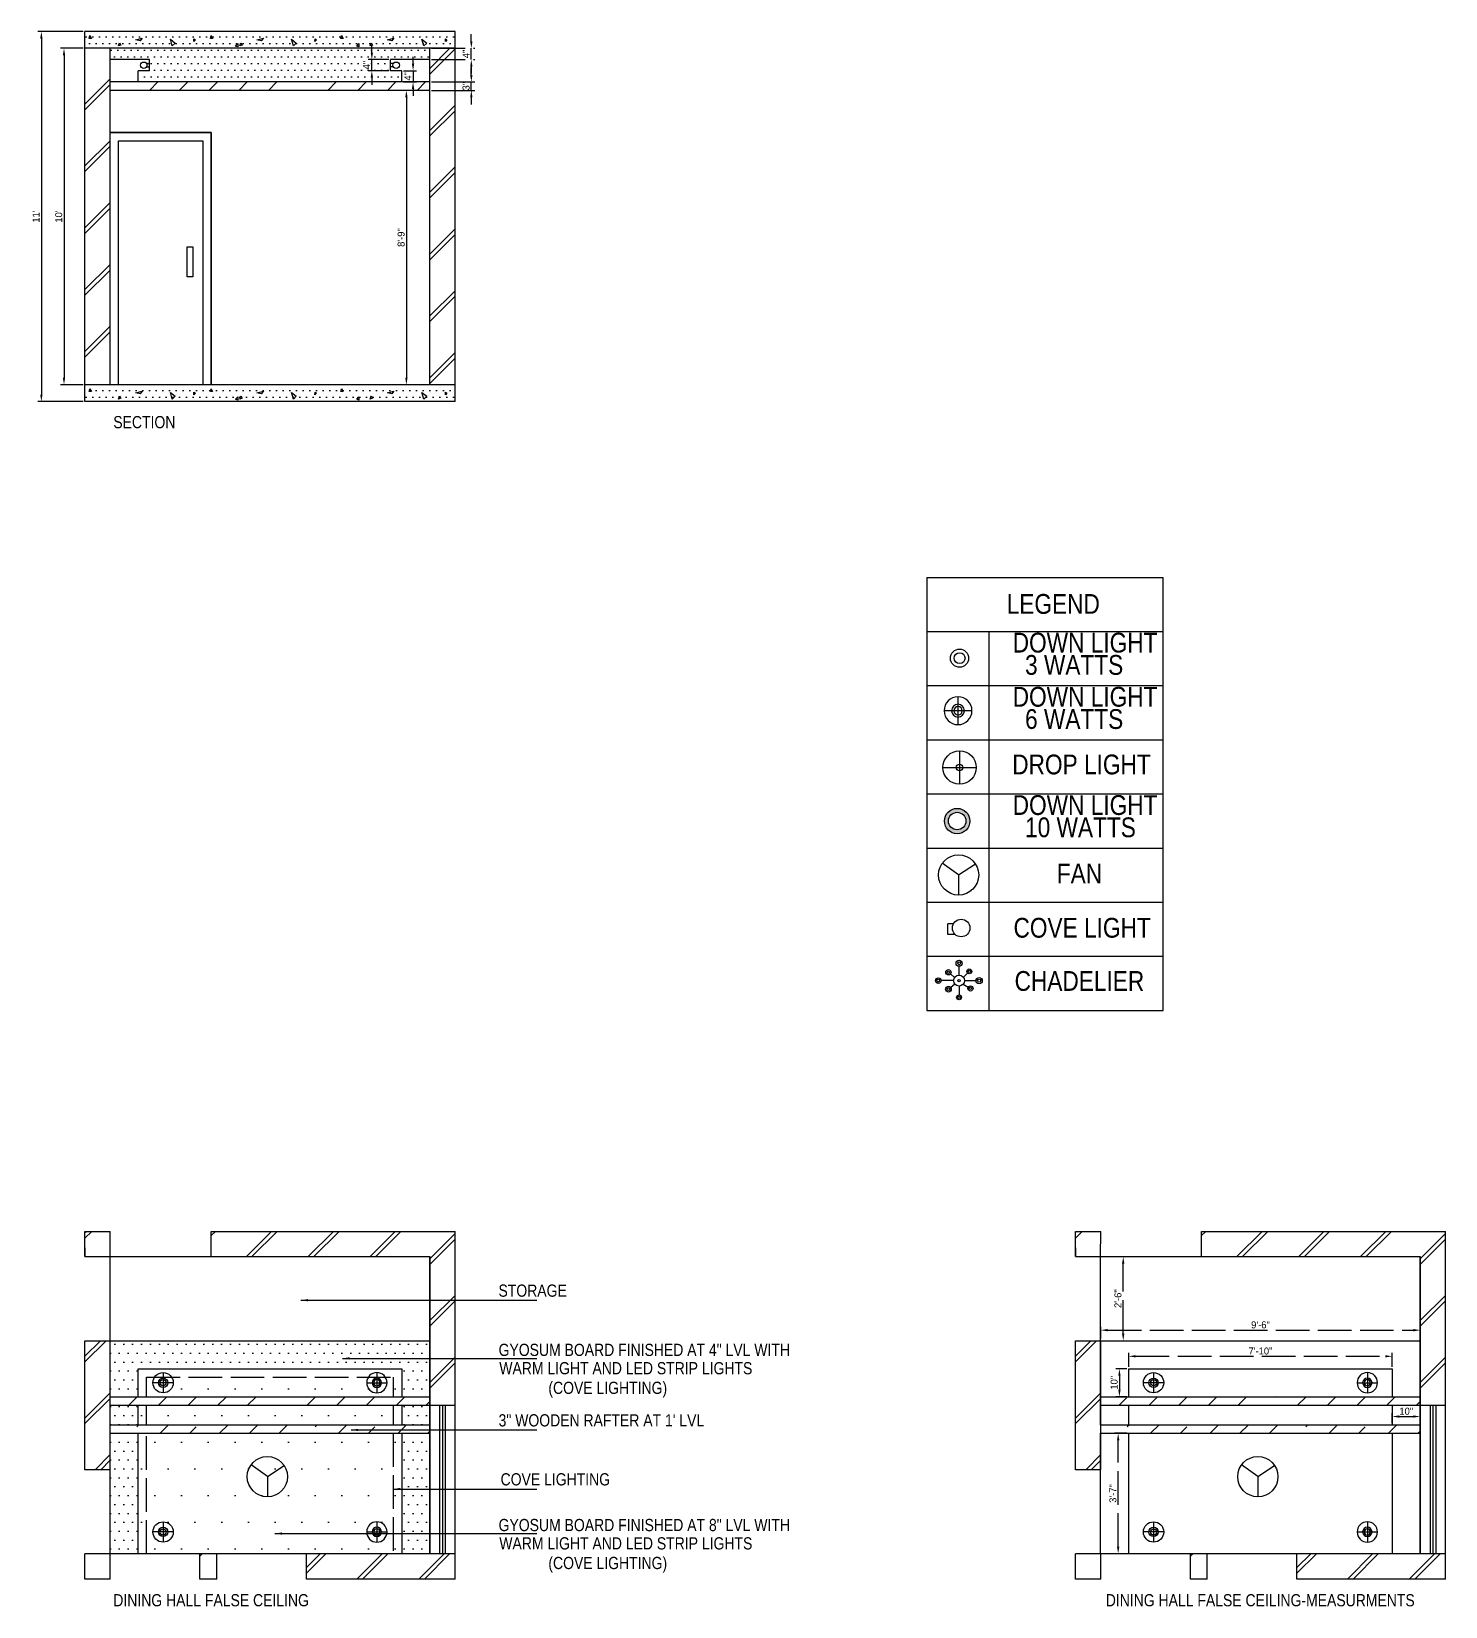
# Model space of a CAD drawing. Header units: millimetres. Extents: x 807 to 2534, y 690 to 1814.
# Drawn here: x 807 to 1312, y 970 to 1532 of the extents above; entities that cross this region are included whole.
import ezdxf

# ---------------------------------------------------------------- set-up
doc = ezdxf.new("R2010")
doc.units = ezdxf.units.MM
doc.linetypes.add('ACAD_ISO02W100', pattern=[15, 12, -3])
doc.layers.add('TXT', color=7, linetype='Continuous', lineweight=25)
doc.styles.add('stylus BT', font='swissc.ttf')
doc.dimstyles.new('ISO-25', dxfattribs={"dimtxt": 2.5, "dimasz": 2.5, "dimexe": 1.25, "dimexo": 0.625, "dimtad": 1, "dimlunit": 4, "dimtxsty": 'Standard', "dimcen": 2.5, "dimadec": 0, "dimazin": 0, "dimtfac": 1, "dimtmove": 0, "dimatfit": 3, "dimfxl": 1, "dimarcsym": 0})

# ---------------------------------------------------------------- blocks, each defined once
blk = doc.blocks.new('light')
at = {"color": 6}
for p, q in [((4552.69, 610.29), (4552.69, 623.07)), ((4546.31, 616.68), (4559.08, 616.68))]:
    blk.add_line(p, q, dxfattribs=at)
for radius in [6.39, 2.94, 2.94, 1.96]:
    blk.add_circle((4552.69, 616.68), radius, dxfattribs=at)
at = {"color": 6, "linetype": 'ByBlock'}
blk.add_circle((4552.69, 616.68), 6.39, dxfattribs=at)
blk = doc.blocks.new('light 1')
at = {"color": 92}
for p, q in [((3176.1, 893.52), (3176.1, 881.61)), ((3170.15, 887.57), (3182.06, 887.57))]:
    blk.add_line(p, q, dxfattribs=at)
at = {"color": 3, "linetype": 'ByBlock'}
blk.add_circle((3176.1, 887.57), 5.96, dxfattribs=at)
at = {"color": 92}
blk.add_circle((3176.1, 887.57), 1.19, dxfattribs=at)
blk = doc.blocks.new('chandelier')
for p, q in [((4689.87, 469.47), (4689.87, 472.64)), ((4687.93, 467.53), (4683.47, 467.53)), ((4688.26, 468.6), (4686.76, 469.9)), ((4691.4, 468.72), (4692.89, 470.2)), ((4691.81, 467.53), (4695.93, 467.53)), ((4688.39, 466.28), (4686.88, 465.1)), ((4689.87, 465.59), (4689.87, 462.46)), ((4691.34, 466.26), (4693.11, 465.22))]:
    blk.add_line(p, q)
for centre, radius in [((4689.87, 473.71), 1.07), ((4689.87, 473.71), 0.494), ((4682.46, 467.53), 1.01), ((4682.46, 467.53), 0.503), ((4686.05, 470.52), 0.94), ((4686.05, 470.52), 0.416), ((4689.87, 467.53), 1.94), ((4689.87, 467.53), 0.388), ((4693.51, 470.82), 0.873), ((4693.51, 470.82), 0.422), ((4697.03, 467.53), 1.11), ((4697.03, 467.53), 0.572), ((4686.08, 464.48), 1.01), ((4686.08, 464.48), 0.491), ((4689.87, 461.59), 0.872), ((4689.87, 461.59), 0.406), ((4693.92, 464.74), 0.94), ((4693.92, 464.74), 0.418)]:
    blk.add_circle(centre, radius)
blk = doc.blocks.new('*D38')
at = {"color": 0, "linetype": 'ACAD_ISO02W100', "lineweight": -2}
for p, q in [((1188.79, 1065.52), (1188.79, 1069.89)), ((1191.29, 1068.64), (1300.29, 1068.64)), ((1302.79, 1065.52), (1302.79, 1069.89))]:
    blk.add_line(p, q, dxfattribs=at)
at = {"color": 0, "linetype": 'ACAD_ISO02W100'}
for points in [[(1191.29, 1069.06), (1191.29, 1068.23), (1188.79, 1068.64)], [(1300.29, 1069.06), (1300.29, 1068.23), (1302.79, 1068.64)]]:
    blk.add_solid(points, dxfattribs=at)
at = {"layer": 'Defpoints', "color": 0, "linetype": 'ACAD_ISO02W100'}
for p in [(1302.79, 1068.64), (1188.79, 1064.89), (1302.79, 1064.89)]:
    blk.add_point(p, dxfattribs=at)
at = {"color": 0, "linetype": 'ACAD_ISO02W100', "insert": (1245.79, 1070.52), "char_height": 2.5, "attachment_point": 5}
blk.add_mtext('9\'-6"', dxfattribs=at)
blk = doc.blocks.new('*D39')
at = {"color": 0, "linetype": 'ACAD_ISO02W100', "lineweight": -2}
for p, q in [((1198.77, 1055.52), (1198.77, 1060.58)), ((1201.27, 1059.33), (1290.29, 1059.33)), ((1292.79, 1055.52), (1292.79, 1060.58))]:
    blk.add_line(p, q, dxfattribs=at)
at = {"color": 0, "linetype": 'ACAD_ISO02W100'}
for points in [[(1201.27, 1059.74), (1201.27, 1058.91), (1198.77, 1059.33)], [(1290.29, 1059.74), (1290.29, 1058.91), (1292.79, 1059.33)]]:
    blk.add_solid(points, dxfattribs=at)
at = {"layer": 'Defpoints', "color": 0, "linetype": 'ACAD_ISO02W100'}
for p in [(1292.79, 1059.33), (1198.77, 1054.89), (1292.79, 1054.89)]:
    blk.add_point(p, dxfattribs=at)
at = {"color": 0, "linetype": 'ACAD_ISO02W100', "insert": (1245.78, 1061.2), "char_height": 2.5, "attachment_point": 5}
blk.add_mtext('7\'-10"', dxfattribs=at)
blk = doc.blocks.new('*D40')
at = {"color": 0, "linetype": 'ACAD_ISO02W100', "lineweight": -2}
for p, q in [((1198.15, 1054.89), (1194.21, 1054.89)), ((1195.46, 1052.39), (1195.46, 1047.39)), ((1198.15, 1044.89), (1194.21, 1044.89))]:
    blk.add_line(p, q, dxfattribs=at)
at = {"color": 0, "linetype": 'ACAD_ISO02W100'}
for points in [[(1195.05, 1052.39), (1195.88, 1052.39), (1195.46, 1054.89)], [(1195.05, 1047.39), (1195.88, 1047.39), (1195.46, 1044.89)]]:
    blk.add_solid(points, dxfattribs=at)
at = {"layer": 'Defpoints', "color": 0, "linetype": 'ACAD_ISO02W100'}
for p in [(1198.77, 1054.89), (1195.46, 1044.89), (1198.77, 1044.89)]:
    blk.add_point(p, dxfattribs=at)
at = {"color": 0, "linetype": 'ACAD_ISO02W100', "insert": (1193.59, 1049.89), "char_height": 2.5, "attachment_point": 5, "rotation": 90}
blk.add_mtext('10"', dxfattribs=at)
blk = doc.blocks.new('*D41')
at = {"color": 0, "linetype": 'ACAD_ISO02W100', "lineweight": -2}
for p, q in [((1198.15, 1031.89), (1193.77, 1031.89)), ((1195.02, 991.39), (1195.02, 1029.39)), ((1198.15, 988.89), (1193.77, 988.89))]:
    blk.add_line(p, q, dxfattribs=at)
at = {"color": 0, "linetype": 'ACAD_ISO02W100'}
for points in [[(1194.6, 1029.39), (1195.44, 1029.39), (1195.02, 1031.89)], [(1194.6, 991.39), (1195.44, 991.39), (1195.02, 988.89)]]:
    blk.add_solid(points, dxfattribs=at)
at = {"layer": 'Defpoints', "color": 0, "linetype": 'ACAD_ISO02W100'}
for p in [(1195.02, 1031.89), (1198.77, 1031.89), (1198.77, 988.89)]:
    blk.add_point(p, dxfattribs=at)
at = {"color": 0, "linetype": 'ACAD_ISO02W100', "insert": (1193.15, 1010.39), "char_height": 2.5, "attachment_point": 5, "rotation": 90}
blk.add_mtext('3\'-7"', dxfattribs=at)
blk = doc.blocks.new('*D42')
at = {"color": 0, "linetype": 'ACAD_ISO02W100', "lineweight": -2}
for p, q in [((1292.79, 1035.52), (1292.79, 1039.09)), ((1295.29, 1037.84), (1300.29, 1037.84)), ((1302.79, 1035.52), (1302.79, 1039.09))]:
    blk.add_line(p, q, dxfattribs=at)
at = {"color": 0, "linetype": 'ACAD_ISO02W100'}
for points in [[(1295.29, 1038.26), (1295.29, 1037.43), (1292.79, 1037.84)], [(1300.29, 1038.26), (1300.29, 1037.43), (1302.79, 1037.84)]]:
    blk.add_solid(points, dxfattribs=at)
at = {"layer": 'Defpoints', "color": 0, "linetype": 'ACAD_ISO02W100'}
for p in [(1292.79, 1034.89), (1302.79, 1037.84), (1302.79, 1034.89)]:
    blk.add_point(p, dxfattribs=at)
at = {"color": 0, "linetype": 'ACAD_ISO02W100', "insert": (1297.79, 1039.72), "char_height": 2.5, "attachment_point": 5}
blk.add_mtext('10"', dxfattribs=at)
blk = doc.blocks.new('*D43')
at = {"color": 0, "linetype": 'ACAD_ISO02W100', "lineweight": -2}
for p, q in [((1187.36, 1094.89), (1198.07, 1094.89)), ((1196.82, 1067.39), (1196.82, 1092.39)), ((1189.41, 1064.89), (1198.07, 1064.89))]:
    blk.add_line(p, q, dxfattribs=at)
at = {"color": 0, "linetype": 'ACAD_ISO02W100'}
for points in [[(1196.4, 1092.39), (1197.24, 1092.39), (1196.82, 1094.89)], [(1196.4, 1067.39), (1197.24, 1067.39), (1196.82, 1064.89)]]:
    blk.add_solid(points, dxfattribs=at)
at = {"layer": 'Defpoints', "color": 0, "linetype": 'ACAD_ISO02W100'}
for p in [(1186.73, 1094.89), (1196.82, 1094.89), (1188.79, 1064.89)]:
    blk.add_point(p, dxfattribs=at)
at = {"color": 0, "linetype": 'ACAD_ISO02W100', "insert": (1194.95, 1079.89), "char_height": 2.5, "attachment_point": 5, "rotation": 90}
blk.add_mtext('2\'-6"', dxfattribs=at)
blk = doc.blocks.new('*D44')
at = {"color": 0, "linetype": 'ACAD_ISO02W100', "lineweight": -2}
for p, q in [((964.27, 1528.37), (964.27, 1530.87)), ((950.08, 1525.87), (965.52, 1525.87)), ((964.27, 1521.87), (964.27, 1525.87)), ((950.08, 1521.87), (965.52, 1521.87)), ((964.27, 1519.37), (964.27, 1516.87))]:
    blk.add_line(p, q, dxfattribs=at)
at = {"color": 0, "linetype": 'ACAD_ISO02W100'}
for points in [[(963.86, 1528.37), (964.69, 1528.37), (964.27, 1525.87)], [(963.86, 1519.37), (964.69, 1519.37), (964.27, 1521.87)]]:
    blk.add_solid(points, dxfattribs=at)
at = {"layer": 'Defpoints', "color": 0, "linetype": 'ACAD_ISO02W100'}
for p in [(949.45, 1525.87), (964.27, 1525.87), (949.45, 1521.87)]:
    blk.add_point(p, dxfattribs=at)
at = {"color": 0, "linetype": 'ACAD_ISO02W100', "insert": (962.4, 1523.87), "char_height": 2.5, "attachment_point": 5, "rotation": 90}
blk.add_mtext('4"', dxfattribs=at)
blk = doc.blocks.new('*D45')
at = {"color": 0, "lineweight": -2}
for p, q in [((964.27, 1516.37), (964.27, 1518.87)), ((950.08, 1513.87), (965.52, 1513.87)), ((964.27, 1510.87), (964.27, 1513.87)), ((950.08, 1510.87), (965.52, 1510.87)), ((964.27, 1508.37), (964.27, 1505.87))]:
    blk.add_line(p, q, dxfattribs=at)
at = {"color": 0}
for points in [[(963.86, 1516.37), (964.69, 1516.37), (964.27, 1513.87)], [(963.86, 1508.37), (964.69, 1508.37), (964.27, 1510.87)]]:
    blk.add_solid(points, dxfattribs=at)
at = {"layer": 'Defpoints', "color": 0}
for p in [(949.45, 1513.87), (964.27, 1513.87), (949.45, 1510.87)]:
    blk.add_point(p, dxfattribs=at)
at = {"color": 0, "insert": (962.4, 1512.37), "char_height": 2.5, "attachment_point": 5, "rotation": 90}
blk.add_mtext('3"', dxfattribs=at)
blk = doc.blocks.new('*D46')
at = {"color": 0, "linetype": 'ACAD_ISO02W100', "lineweight": -2}
for p, q in [((928.78, 1524.37), (928.78, 1526.87)), ((934.83, 1521.87), (927.53, 1521.87)), ((934.83, 1517.87), (927.53, 1517.87)), ((928.78, 1517.87), (928.78, 1521.87)), ((928.78, 1515.37), (928.78, 1512.87))]:
    blk.add_line(p, q, dxfattribs=at)
at = {"color": 0, "linetype": 'ACAD_ISO02W100'}
for points in [[(928.37, 1524.37), (929.2, 1524.37), (928.78, 1521.87)], [(928.37, 1515.37), (929.2, 1515.37), (928.78, 1517.87)]]:
    blk.add_solid(points, dxfattribs=at)
at = {"layer": 'Defpoints', "color": 0, "linetype": 'ACAD_ISO02W100'}
for p in [(928.78, 1521.87), (935.45, 1521.87), (935.45, 1517.87)]:
    blk.add_point(p, dxfattribs=at)
at = {"color": 0, "linetype": 'ACAD_ISO02W100', "insert": (926.91, 1519.87), "char_height": 2.5, "attachment_point": 5, "rotation": 90}
blk.add_mtext('4"', dxfattribs=at)
blk = doc.blocks.new('*D47')
at = {"color": 0, "lineweight": -2}
for p, q in [((943.49, 1520.37), (943.49, 1522.87)), ((940.08, 1517.87), (944.74, 1517.87)), ((943.49, 1517.87), (943.49, 1513.87)), ((940.08, 1513.87), (944.74, 1513.87)), ((943.49, 1511.37), (943.49, 1508.87))]:
    blk.add_line(p, q, dxfattribs=at)
at = {"color": 0}
for points in [[(943.07, 1520.37), (943.9, 1520.37), (943.49, 1517.87)], [(943.07, 1511.37), (943.9, 1511.37), (943.49, 1513.87)]]:
    blk.add_solid(points, dxfattribs=at)
at = {"layer": 'Defpoints', "color": 0}
for p in [(939.45, 1517.87), (939.45, 1513.87), (943.49, 1513.87)]:
    blk.add_point(p, dxfattribs=at)
at = {"color": 0, "insert": (941.61, 1515.87), "char_height": 2.5, "attachment_point": 5, "rotation": 90}
blk.add_mtext('4"', dxfattribs=at)
blk = doc.blocks.new('*D53')
at = {"color": 0, "lineweight": -2}
for p, q in [((825.83, 1531.87), (809.64, 1531.87)), ((810.89, 1529.37), (810.89, 1402.37)), ((825.83, 1399.87), (809.64, 1399.87))]:
    blk.add_line(p, q, dxfattribs=at)
at = {"color": 0}
for points in [[(810.47, 1529.37), (811.31, 1529.37), (810.89, 1531.87)], [(810.47, 1402.37), (811.31, 1402.37), (810.89, 1399.87)]]:
    blk.add_solid(points, dxfattribs=at)
at = {"layer": 'Defpoints', "color": 0}
for p in [(826.45, 1531.87), (810.89, 1399.87), (826.45, 1399.87)]:
    blk.add_point(p, dxfattribs=at)
at = {"color": 0, "insert": (809.01, 1465.87), "char_height": 2.5, "attachment_point": 5, "rotation": 90}
blk.add_mtext("11'", dxfattribs=at)
blk = doc.blocks.new('*D54')
at = {"color": 0, "lineweight": -2}
for p, q in [((825.83, 1525.87), (817.72, 1525.87)), ((818.97, 1523.37), (818.97, 1408.37)), ((825.83, 1405.87), (817.72, 1405.87))]:
    blk.add_line(p, q, dxfattribs=at)
at = {"color": 0}
for points in [[(818.56, 1523.37), (819.39, 1523.37), (818.97, 1525.87)], [(818.56, 1408.37), (819.39, 1408.37), (818.97, 1405.87)]]:
    blk.add_solid(points, dxfattribs=at)
at = {"layer": 'Defpoints', "color": 0}
for p in [(826.45, 1525.87), (818.97, 1405.87), (826.45, 1405.87)]:
    blk.add_point(p, dxfattribs=at)
at = {"color": 0, "insert": (817.1, 1465.87), "char_height": 2.5, "attachment_point": 5, "rotation": 90}
blk.add_mtext("10'", dxfattribs=at)
blk = doc.blocks.new('*D55')
at = {"color": 0, "lineweight": -2}
for p, q in [((948.83, 1510.87), (939.85, 1510.87)), ((941.1, 1508.37), (941.1, 1408.37)), ((948.83, 1405.87), (939.85, 1405.87))]:
    blk.add_line(p, q, dxfattribs=at)
at = {"color": 0}
for points in [[(940.69, 1508.37), (941.52, 1508.37), (941.1, 1510.87)], [(940.69, 1408.37), (941.52, 1408.37), (941.1, 1405.87)]]:
    blk.add_solid(points, dxfattribs=at)
at = {"layer": 'Defpoints', "color": 0}
for p in [(949.45, 1510.87), (941.1, 1405.87), (949.45, 1405.87)]:
    blk.add_point(p, dxfattribs=at)
at = {"color": 0, "insert": (939.23, 1458.37), "char_height": 2.5, "attachment_point": 5, "rotation": 90}
blk.add_mtext('8\'-9"', dxfattribs=at)

msp = doc.modelspace()

# ---------------------------------------------------------------- hatches: boundary and pattern name
h = msp.add_hatch()
h.set_pattern_fill('DOTS', color=256, scale=1.5, style=0)
h.set_pattern_definition([(0, (-1050.7258, 284.6098), (1.190625, 2.38125), [0, -2.38125])])
h.paths.add_polyline_path([(826.45, 1531.872), (826.45, 1525.872), (958.45, 1525.872), (958.45, 1531.872)])
h.paths.add_polyline_path([(958.45, 1399.872), (958.45, 1405.872), (826.45, 1405.872), (826.45, 1399.872)])
at = {"linetype": 'ByBlock'}
h = msp.add_hatch(dxfattribs=at)
h.set_pattern_fill('JIS_LC_8A', color=256, scale=2, angle=180, style=0)
h.set_pattern_definition([(225, (0, 258.356), (11.03087, -11.03087), []), (225, (-2, 258.356), (11.03087, -11.03087), [])])
h.paths.add_polyline_path([(835.45, 1495.872), (835.45, 1525.872), (826.45, 1525.872), (826.45, 1405.872), (835.45, 1405.872)])
h.paths.add_polyline_path([(958.45, 1525.872), (949.45, 1525.872), (949.45, 1405.872), (958.45, 1405.872)])
h = msp.add_hatch()
h.set_pattern_fill('DOTS', color=256, scale=1.5, style=0)
h.set_pattern_definition([(0, (0, 258.3563), (1.190625, 2.38125), [0, -2.38125])])
h.paths.add_polyline_path([(939.45, 1513.872), (939.45, 1517.872), (935.45, 1517.872), (935.45, 1521.872), (949.45, 1521.872), (949.45, 1525.872), (835.45, 1525.872), (835.45, 1521.872), (849.431, 1521.872), (849.431, 1517.872), (845.431, 1517.872), (845.431, 1513.872)])
h.paths.add_polyline_path([(925.033, 1517.58), (925.033, 1522.164), (928.783, 1522.164), (928.783, 1517.58)], flags=24)
h = msp.add_hatch(dxfattribs=at)
h.set_pattern_fill('JIS_STN_1E', color=256, scale=15, angle=180, style=0)
h.set_pattern_definition([(225, (0, 258.356), (10.6066, -10.6066), []), (225, (-10.575, 258.356), (10.6066, -10.6066), [15, -7.5])])
h.paths.add_polyline_path([(949.45, 1510.872), (949.45, 1513.872), (835.45, 1513.872), (835.45, 1510.872)])
h = msp.add_hatch(color=1, dxfattribs=at)
h.paths.add_polyline_path([(1133.054, 1250.24, 1), (1142.12, 1250.24, 1)])
h.paths.add_polyline_path([(1140.705, 1250.24, -1), (1134.468, 1250.24, -1)], flags=16)
h = msp.add_hatch(dxfattribs=at)
h.set_pattern_fill('JIS_LC_8A', color=256, scale=2, angle=180, style=0)
h.set_pattern_definition([(225, (2324.154, 2091.774), (11.03087, -11.03087), []), (225, (2322.154, 2091.774), (11.03087, -11.03087), [])])
h.paths.add_polyline_path([(958.45, 979.887), (958.45, 988.887), (905.45, 988.887), (905.45, 979.887)])
h.paths.add_polyline_path([(958.45, 1103.887), (871.45, 1103.887), (871.45, 1094.887), (949.45, 1094.887), (949.45, 1041.887), (958.45, 1041.887)])
h.paths.add_polyline_path([(826.45, 1094.894), (835.431, 1094.894), (835.45, 1103.887), (826.45, 1103.887)])
h.paths.add_polyline_path([(835.45, 1064.894), (826.45, 1064.894), (826.45, 1018.887), (835.45, 1018.887)])
h.paths.add_polyline_path([(835.45, 988.887), (826.45, 988.887), (826.45, 979.887), (835.45, 979.887)])
h.paths.add_polyline_path([(867.45, 979.887), (873.45, 979.887), (873.45, 988.887), (867.45, 988.887)])
h = msp.add_hatch(dxfattribs=at)
h.set_pattern_fill('JIS_LC_8A', color=256, scale=2, angle=180, style=0)
h.set_pattern_definition([(225, (2677.493, 2091.774), (11.03087, -11.03087), []), (225, (2675.493, 2091.774), (11.03087, -11.03087), [])])
h.paths.add_polyline_path([(1311.789, 979.887), (1311.789, 988.887), (1258.789, 988.887), (1258.789, 979.887)])
h.paths.add_polyline_path([(1311.789, 1103.887), (1224.789, 1103.887), (1224.789, 1094.887), (1302.789, 1094.887), (1302.789, 1041.887), (1311.789, 1041.887)])
h.paths.add_polyline_path([(1179.789, 1094.894), (1188.77, 1094.894), (1188.789, 1103.887), (1179.789, 1103.887)])
h.paths.add_polyline_path([(1188.789, 1064.894), (1179.789, 1064.894), (1179.789, 1018.887), (1188.789, 1018.887)])
h.paths.add_polyline_path([(1188.789, 988.887), (1179.789, 988.887), (1179.789, 979.887), (1188.789, 979.887)])
h.paths.add_polyline_path([(1220.789, 979.887), (1226.789, 979.887), (1226.789, 988.887), (1220.789, 988.887)])
h = msp.add_hatch(dxfattribs=at)
h.set_pattern_fill('DOTS', color=256, scale=2, angle=180, style=0)
h.set_pattern_definition([(180, (-539.2533, 0), (-1.5875, -3.175), [0, -3.175])])
h.paths.add_polyline_path([(845.431, 1031.894), (835.45, 1031.894), (835.45, 1018.887), (835.431, 1018.887), (835.431, 988.887), (845.431, 988.887)])
h.paths.add_polyline_path([(845.431, 1041.894), (835.45, 1041.894), (835.45, 1034.894), (845.431, 1034.894)])
h.paths.add_polyline_path([(845.431, 1054.894), (939.45, 1054.894), (939.45, 1044.894), (949.45, 1044.894), (949.45, 1064.894), (835.45, 1064.894), (835.45, 1044.894), (845.431, 1044.894)])
h.paths.add_polyline_path([(949.45, 1041.894), (939.45, 1041.894), (939.45, 1034.894), (949.45, 1034.894)])
h.paths.add_polyline_path([(949.45, 1031.894), (939.45, 1031.894), (939.45, 988.887), (949.45, 988.887)])
h = msp.add_hatch(dxfattribs=at)
h.set_pattern_fill('DOTS', color=256, scale=6, angle=180, style=0)
h.set_pattern_definition([(180, (-539.253, 0), (-4.7625, -9.525), [0, -9.525])])
h.paths.add_polyline_path([(848.431, 1031.894), (848.431, 988.887), (936.45, 988.887), (936.45, 1031.894)])
h.paths.add_polyline_path([(934.194, 996.664, -1), (926.946, 996.664, -1)], flags=16)
h.paths.add_polyline_path([(857.935, 996.664, -1), (850.686, 996.664, -1)], flags=16)
h.paths.add_polyline_path([(848.431, 1034.894), (936.45, 1034.894), (936.45, 1041.894), (848.431, 1041.894)])
h.paths.add_polyline_path([(848.431, 1044.894), (936.45, 1044.894), (936.45, 1051.894), (933.6, 1051.894, -0.1462884), (934.194, 1049.905, -1), (926.946, 1049.905, -0.1462884), (927.541, 1051.894), (857.34, 1051.894, -0.1462884), (857.935, 1049.905, -1), (850.686, 1049.905, -0.1462884), (851.281, 1051.894), (848.431, 1051.894)], flags=17)
h.paths.add_polyline_path([(845.431, 1044.894), (848.431, 1044.894), (848.431, 1051.894), (851.281, 1051.894, -0.5396755), (857.34, 1051.894), (927.541, 1051.894, -0.5396755), (933.6, 1051.894), (936.45, 1051.894), (936.45, 1044.894), (939.45, 1044.894), (939.45, 1054.894), (845.431, 1054.894)])
h.paths.add_polyline_path([(848.431, 1031.894), (845.431, 1031.894), (845.431, 988.887), (848.431, 988.887)])
h.paths.add_polyline_path([(848.431, 1041.894), (845.431, 1041.894), (845.431, 1034.894), (848.431, 1034.894)])
h.paths.add_polyline_path([(939.45, 1041.894), (936.45, 1041.894), (936.45, 1034.894), (939.45, 1034.894)])
h.paths.add_polyline_path([(939.45, 1031.894), (936.45, 1031.894), (936.45, 988.887), (939.45, 988.887)])
h = msp.add_hatch(dxfattribs=at)
h.set_pattern_fill('JIS_STN_1E', color=256, scale=15, angle=180, style=0)
h.set_pattern_definition([(225, (-539.253, 0), (10.6066, -10.6066), []), (225, (-549.828, 1e-15), (10.6066, -10.6066), [15, -7.5])])
h.paths.add_polyline_path([(949.45, 1041.894), (949.45, 1044.894), (835.45, 1044.894), (835.45, 1041.894)])
h.paths.add_polyline_path([(835.45, 1034.894), (835.45, 1031.894), (949.45, 1031.894), (949.45, 1034.894)])
h = msp.add_hatch(dxfattribs=at)
h.set_pattern_fill('JIS_STN_1E', color=256, scale=15, angle=180, style=0)
h.set_pattern_definition([(225, (-185.914, 0), (10.6066, -10.6066), []), (225, (-196.489, 1e-15), (10.6066, -10.6066), [15, -7.5])])
h.paths.add_polyline_path([(1302.789, 1041.894), (1302.789, 1044.894), (1188.789, 1044.894), (1188.789, 1041.894)])
h.paths.add_polyline_path([(1188.789, 1034.894), (1188.789, 1031.894), (1302.789, 1031.894), (1302.789, 1034.894)])

# ---------------------------------------------------------------- linework, layer by layer
for p, q in [((958.45, 1531.872), (826.45, 1531.872)), ((826.45, 1399.872), (826.45, 1531.872)), ((827.986, 1529.417), (828.223, 1530.399)), ((828.782, 1529.434), (827.986, 1529.417)), ((828.223, 1530.399), (828.782, 1529.434)), ((844.563, 1528.958), (846.862, 1529.528)), ((846.14, 1528.589), (844.563, 1528.958)), ((846.862, 1529.528), (846.14, 1528.589)), ((857.58, 1526.748), (856.905, 1529.108)), ((856.905, 1529.108), (858.593, 1527.759)), ((865.263, 1528.253), (865.294, 1529.263)), ((865.821, 1528.852), (865.263, 1528.253)), ((865.294, 1529.263), (865.821, 1528.852)), ((871.206, 1529.417), (871.443, 1530.399)), ((872.002, 1529.434), (871.206, 1529.417)), ((871.443, 1530.399), (872.002, 1529.434)), ((887.783, 1528.958), (890.082, 1529.528)), ((889.36, 1528.589), (887.783, 1528.958)), ((890.082, 1529.528), (889.36, 1528.589)), ((900.801, 1526.748), (900.125, 1529.108)), ((900.125, 1529.108), (901.813, 1527.759)), ((908.483, 1528.253), (908.515, 1529.263)), ((909.042, 1528.852), (908.483, 1528.253)), ((908.515, 1529.263), (909.042, 1528.852)), ((917.742, 1529.417), (917.979, 1530.399)), ((918.538, 1529.434), (917.742, 1529.417)), ((917.979, 1530.399), (918.538, 1529.434)), ((934.319, 1528.958), (936.618, 1529.528)), ((935.896, 1528.589), (934.319, 1528.958)), ((936.618, 1529.528), (935.896, 1528.589)), ((947.336, 1526.748), (946.661, 1529.108)), ((946.661, 1529.108), (948.349, 1527.759)), ((955.019, 1528.253), (955.051, 1529.263)), ((955.577, 1528.852), (955.019, 1528.253)), ((955.051, 1529.263), (955.577, 1528.852)), ((958.45, 1399.872), (958.45, 1531.872)), ((958.45, 1525.872), (826.45, 1525.872)), ((835.45, 1405.872), (835.45, 1525.872)), ((838.454, 1526.768), (838.782, 1527.86)), ((839.302, 1527.041), (838.454, 1526.768)), ((838.782, 1527.86), (839.302, 1527.041)), ((858.593, 1527.759), (857.58, 1526.748)), ((880.18, 1526.67), (880.956, 1527.558)), ((880.956, 1526.374), (880.18, 1526.67)), ((880.956, 1527.558), (880.956, 1526.374)), ((881.674, 1526.768), (882.002, 1527.86)), ((882.522, 1527.041), (881.674, 1526.768)), ((882.002, 1527.86), (882.522, 1527.041)), ((901.813, 1527.759), (900.801, 1526.748)), ((923.401, 1526.67), (924.176, 1527.558)), ((924.176, 1526.374), (923.401, 1526.67)), ((924.176, 1527.558), (924.176, 1526.374)), ((928.21, 1526.768), (928.538, 1527.86)), ((929.058, 1527.041), (928.21, 1526.768)), ((928.538, 1527.86), (929.058, 1527.041)), ((948.349, 1527.759), (947.336, 1526.748)), ((949.45, 1405.872), (949.45, 1525.872)), ((849.431, 1521.872), (835.45, 1521.872)), ((845.431, 1513.872), (845.431, 1517.872)), ((849.431, 1517.872), (845.431, 1517.872)), ((848.365, 1520.491), (849.45, 1520.491)), ((848.365, 1519.221), (849.45, 1519.221)), ((849.431, 1517.872), (849.431, 1521.872)), ((949.45, 1521.872), (935.45, 1521.872)), ((935.45, 1517.872), (935.45, 1521.872)), ((936.535, 1520.491), (935.45, 1520.491)), ((936.535, 1519.221), (935.45, 1519.221)), ((939.45, 1517.872), (935.45, 1517.872)), ((939.45, 1513.872), (939.45, 1517.872)), ((949.45, 1513.872), (835.45, 1513.872)), ((949.45, 1510.872), (835.45, 1510.872)), ((871.45, 1495.872), (835.45, 1495.872)), ((871.45, 1405.872), (871.45, 1495.872)), ((958.45, 1405.872), (826.45, 1405.872)), ((958.45, 1399.872), (826.45, 1399.872)), ((827.986, 1403.417), (828.223, 1404.399)), ((828.782, 1403.434), (827.986, 1403.417)), ((828.223, 1404.399), (828.782, 1403.434)), ((838.454, 1400.768), (838.782, 1401.86)), ((839.302, 1401.041), (838.454, 1400.768)), ((838.782, 1401.86), (839.302, 1401.041)), ((844.563, 1402.958), (846.862, 1403.528)), ((846.14, 1402.589), (844.563, 1402.958)), ((846.862, 1403.528), (846.14, 1402.589)), ((857.58, 1400.748), (856.905, 1403.108)), ((856.905, 1403.108), (858.593, 1401.759)), ((858.593, 1401.759), (857.58, 1400.748)), ((865.263, 1402.253), (865.294, 1403.263)), ((865.821, 1402.852), (865.263, 1402.253)), ((865.294, 1403.263), (865.821, 1402.852)), ((871.206, 1403.417), (871.443, 1404.399)), ((872.002, 1403.434), (871.206, 1403.417)), ((871.443, 1404.399), (872.002, 1403.434)), ((880.18, 1400.67), (880.956, 1401.558)), ((880.956, 1400.374), (880.18, 1400.67)), ((880.956, 1401.558), (880.956, 1400.374)), ((881.674, 1400.768), (882.002, 1401.86)), ((882.522, 1401.041), (881.674, 1400.768)), ((882.002, 1401.86), (882.522, 1401.041)), ((887.783, 1402.958), (890.082, 1403.528)), ((889.36, 1402.589), (887.783, 1402.958)), ((890.082, 1403.528), (889.36, 1402.589)), ((900.801, 1400.748), (900.125, 1403.108)), ((900.125, 1403.108), (901.813, 1401.759)), ((901.813, 1401.759), (900.801, 1400.748)), ((908.483, 1402.253), (908.515, 1403.263)), ((909.042, 1402.852), (908.483, 1402.253)), ((908.515, 1403.263), (909.042, 1402.852)), ((917.742, 1403.417), (917.979, 1404.399)), ((918.538, 1403.434), (917.742, 1403.417)), ((917.979, 1404.399), (918.538, 1403.434)), ((923.401, 1400.67), (924.176, 1401.558)), ((924.176, 1400.374), (923.401, 1400.67)), ((924.176, 1401.558), (924.176, 1400.374)), ((928.21, 1400.768), (928.538, 1401.86)), ((929.058, 1401.041), (928.21, 1400.768)), ((928.538, 1401.86), (929.058, 1401.041)), ((934.319, 1402.958), (936.618, 1403.528)), ((935.896, 1402.589), (934.319, 1402.958)), ((936.618, 1403.528), (935.896, 1402.589)), ((947.336, 1400.748), (946.661, 1403.108)), ((946.661, 1403.108), (948.349, 1401.759)), ((948.349, 1401.759), (947.336, 1400.748)), ((955.019, 1402.253), (955.051, 1403.263)), ((955.577, 1402.852), (955.019, 1402.253)), ((955.051, 1403.263), (955.577, 1402.852)), ((826.45, 1103.887), (835.45, 1103.887)), ((826.45, 1094.894), (826.45, 1103.887)), ((835.431, 1094.894), (835.45, 1103.887)), ((871.45, 1094.887), (871.45, 1103.887)), ((871.45, 1103.887), (958.45, 1103.887)), ((958.45, 979.887), (958.45, 1103.887)), ((1179.789, 1094.894), (1179.789, 1103.887)), ((1179.789, 1103.887), (1188.789, 1103.887)), ((1188.77, 1094.894), (1188.789, 1103.887)), ((1224.789, 1094.887), (1224.789, 1103.887)), ((1224.789, 1103.887), (1311.789, 1103.887)), ((1311.789, 979.887), (1311.789, 1103.887)), ((826.45, 1097.96), (826.45, 1094.951)), ((1179.789, 1097.96), (1179.789, 1094.951)), ((826.431, 1094.894), (835.431, 1094.894)), ((835.431, 1094.894), (949.45, 1094.894)), ((835.431, 1034.894), (835.431, 1094.894)), ((871.45, 1094.887), (949.45, 1094.887)), ((949.45, 1094.894), (949.45, 988.887)), ((949.45, 988.887), (949.45, 1094.887)), ((1179.77, 1094.894), (1188.77, 1094.894)), ((1188.77, 1034.894), (1188.77, 1094.894)), ((1188.77, 1094.894), (1302.789, 1094.894)), ((1224.789, 1094.887), (1302.789, 1094.887)), ((1302.789, 1094.894), (1302.789, 988.887)), ((1302.789, 988.887), (1302.789, 1094.887)), ((826.431, 1064.894), (835.431, 1064.894)), ((826.45, 1018.887), (826.45, 1064.894)), ((835.431, 1064.894), (949.45, 1064.894)), ((835.45, 1031.894), (835.45, 1064.894)), ((1179.77, 1064.894), (1188.77, 1064.894)), ((1179.789, 1018.887), (1179.789, 1064.894)), ((1188.77, 1064.894), (1302.789, 1064.894)), ((1188.789, 1031.894), (1188.789, 1064.894)), ((835.431, 1058.894), (835.45, 1058.894)), ((1188.77, 1058.894), (1188.789, 1058.894)), ((835.431, 1054.894), (835.45, 1054.894)), ((845.431, 1054.894), (939.45, 1054.894)), ((845.431, 1044.894), (845.431, 1054.894)), ((939.45, 1054.894), (939.45, 1044.894)), ((1188.77, 1054.894), (1188.789, 1054.894)), ((1198.77, 1044.894), (1198.77, 1054.894)), ((1198.77, 1054.894), (1292.789, 1054.894)), ((1292.789, 1054.894), (1292.789, 1044.894)), ((835.431, 1044.894), (949.45, 1044.894)), ((835.431, 1041.894), (949.45, 1041.894)), ((845.431, 1034.894), (845.431, 1041.894)), ((939.45, 1041.894), (939.45, 1034.894)), ((949.45, 1041.887), (958.45, 1041.887)), ((952.95, 1041.887), (952.95, 988.887)), ((953.95, 1041.887), (953.95, 988.887)), ((954.95, 1041.887), (954.95, 988.887)), ((1188.77, 1044.894), (1302.789, 1044.894)), ((1188.77, 1041.894), (1302.789, 1041.894)), ((1198.77, 1034.894), (1198.77, 1041.894)), ((1292.789, 1041.894), (1292.789, 1034.894)), ((1302.789, 1041.887), (1311.789, 1041.887)), ((1306.289, 1041.887), (1306.289, 988.887)), ((1307.289, 1041.887), (1307.289, 988.887)), ((1308.289, 1041.887), (1308.289, 988.887)), ((835.431, 1034.894), (949.45, 1034.894)), ((1188.77, 1034.894), (1302.789, 1034.894)), ((835.431, 988.887), (835.431, 1031.894)), ((835.431, 1031.894), (949.45, 1031.894)), ((835.45, 1018.887), (835.45, 1031.894)), ((845.431, 988.887), (845.431, 1031.894)), ((939.45, 1031.894), (939.45, 988.887)), ((1188.77, 988.887), (1188.77, 1031.894)), ((1188.77, 1031.894), (1302.789, 1031.894)), ((1188.789, 1018.887), (1188.789, 1031.894)), ((1198.77, 988.887), (1198.77, 1031.894)), ((1292.789, 1031.894), (1292.789, 988.887)), ((835.45, 1018.887), (826.45, 1018.887)), ((1188.789, 1018.887), (1179.789, 1018.887)), ((826.45, 979.887), (826.45, 988.887)), ((835.45, 988.887), (826.45, 988.887)), ((949.45, 988.887), (835.431, 988.887)), ((835.45, 979.887), (835.45, 988.887)), ((867.45, 979.887), (867.45, 988.887)), ((873.45, 988.887), (867.45, 988.887)), ((873.45, 979.887), (873.45, 988.887)), ((905.45, 979.887), (905.45, 988.887)), ((958.45, 988.887), (905.45, 988.887)), ((1179.789, 979.887), (1179.789, 988.887)), ((1188.789, 988.887), (1179.789, 988.887)), ((1302.789, 988.887), (1188.77, 988.887)), ((1188.789, 979.887), (1188.789, 988.887)), ((1220.789, 979.887), (1220.789, 988.887)), ((1226.789, 988.887), (1220.789, 988.887)), ((1226.789, 979.887), (1226.789, 988.887)), ((1258.789, 979.887), (1258.789, 988.887)), ((1311.789, 988.887), (1258.789, 988.887)), ((835.45, 979.887), (826.45, 979.887)), ((873.45, 979.887), (867.45, 979.887)), ((958.45, 979.887), (905.45, 979.887)), ((1188.789, 979.887), (1179.789, 979.887)), ((1226.789, 979.887), (1220.789, 979.887)), ((1311.789, 979.887), (1258.789, 979.887))]:
    msp.add_line(p, q)
for p, q in [((1126.784, 1337.177), (1126.784, 1182.685)), ((1148.935, 1317.866), (1148.935, 1182.685)), ((1138.094, 1231.008), (1132.273, 1235.206)), ((1138.094, 1231.008), (1144.073, 1234.977)), ((1138.094, 1231.008), (1138.094, 1223.831)), ((1136.295, 1213.637), (1134.302, 1213.637)), ((1134.302, 1209.81), (1134.302, 1213.637)), ((1136.848, 1209.81), (1134.302, 1209.81)), ((891.511, 1016.394), (885.69, 1020.592)), ((891.511, 1016.394), (897.49, 1020.363)), ((1244.85, 1016.394), (1239.029, 1020.592)), ((1244.85, 1016.394), (1250.83, 1020.363)), ((891.511, 1016.394), (891.511, 1009.217)), ((1244.85, 1016.394), (1244.85, 1009.217))]:
    msp.add_line(p, q, dxfattribs=at)
at = {"linetype": 'ACAD_ISO02W100'}
for p, q in [((848.431, 1051.894), (936.45, 1051.894)), ((848.431, 1044.894), (848.431, 1051.894)), ((936.45, 1051.894), (936.45, 1044.894)), ((848.431, 1034.894), (848.431, 1041.894)), ((936.45, 1041.894), (936.45, 1034.894)), ((848.431, 988.887), (848.431, 1031.894)), ((936.45, 1031.894), (936.45, 988.887))]:
    msp.add_line(p, q, dxfattribs=at)
for points in [[(871.45, 1405.872), (835.45, 1405.872), (835.45, 1495.872), (871.45, 1495.872)], [(868.45, 1405.872), (838.45, 1405.872), (838.45, 1492.872), (868.45, 1492.872)], [(862.883, 1455.122), (864.927, 1455.122), (864.927, 1444.407), (862.883, 1444.407)]]:
    msp.add_lwpolyline(points, close=True)
for centre in [(847.438, 1519.841), (937.462, 1519.841)]:
    msp.add_circle(centre, 1.133)
at = {"color": 172}
for radius in [3.252, 3.252, 3.252, 1.952]:
    msp.add_circle((1138.436, 1308.337), radius, dxfattribs=at)
at = {"color": 172, "linetype": 'ByBlock'}
msp.add_circle((1138.436, 1308.337), 3.252, dxfattribs=at)
at = {"color": 1, "linetype": 'ByBlock'}
for radius in [4.533, 3.119]:
    msp.add_circle((1137.587, 1250.24), radius, dxfattribs=at)
at = {"linetype": 'ByBlock'}
for centre, radius in [((1138.094, 1231.008), 7.177), ((1139.013, 1212.076), 3.134), ((891.511, 1016.394), 7.177), ((1244.85, 1016.394), 7.177)]:
    msp.add_circle(centre, radius, dxfattribs=at)
at = {"layer": 'TXT'}
for p, q in [((1126.784, 1337.177), (1211.104, 1337.177)), ((1211.104, 1182.685), (1211.104, 1337.177)), ((1126.784, 1317.866), (1211.104, 1317.866)), ((1126.784, 1298.554), (1211.104, 1298.554)), ((1126.784, 1279.242), (1211.104, 1279.242)), ((1126.784, 1259.931), (1211.104, 1259.931)), ((1126.784, 1259.931), (1211.104, 1259.931)), ((1126.784, 1240.619), (1211.104, 1240.619)), ((1126.784, 1240.619), (1211.104, 1240.619)), ((1126.784, 1240.619), (1211.104, 1240.619)), ((1126.784, 1221.308), (1211.104, 1221.308)), ((1126.784, 1221.308), (1211.104, 1221.308)), ((1126.784, 1201.996), (1211.104, 1201.996)), ((1126.784, 1201.996), (1211.104, 1201.996)), ((1126.784, 1201.996), (1211.104, 1201.996)), ((1126.784, 1182.685), (1211.104, 1182.685))]:
    msp.add_line(p, q, dxfattribs=at)

# ---------------------------------------------------------------- block references
at = {"color": 6, "linetype": 'ByBlock', "xscale": -0.7770129668624577, "yscale": 0.7770129668629124, "zscale": 0.7770129668629747}
msp.add_blockref('light', (4675.398, 810.435), dxfattribs=at)
at = {"linetype": 'ByBlock'}
for name, p in [('light 1', (-2037.668, 381.777)), ('chandelier', (-3551.603, 725.797))]:
    msp.add_blockref(name, p, dxfattribs=at)
at = {"linetype": 'ByBlock', "yscale": 0.5673894721858233, "zscale": 0.5673894721859131, "rotation": 180}
for p, xscale in [((3437.461, 1399.804), 0.567389472186278), ((-1652.581, 1399.804), -0.567389472186278), ((3790.801, 1399.804), 0.567389472186278), ((-1299.241, 1399.804), -0.567389472186278), ((3437.461, 1346.563), 0.567389472186278), ((-1652.581, 1346.563), -0.567389472186278), ((3790.801, 1346.563), 0.567389472186278), ((-1299.241, 1346.563), -0.567389472186278)]:
    msp.add_blockref('light', p, dxfattribs=dict(at, xscale=xscale))

# ---------------------------------------------------------------- texts
at = {"layer": 'TXT', "style": 'stylus BT'}
for s, height, p in [('SECTION', 4.3513, (836.553, 1390.367)), ('LEGEND', 7.0559, (1155.25, 1324.164)), ('DOWN LIGHT', 7.0559, (1157.396, 1310.356)), ('  3 WATTS', 7.0559, (1157.317, 1302.416)), ('DOWN LIGHT', 7.0559, (1157.396, 1291.044)), ('  6 WATTS', 7.0559, (1157.317, 1283.104)), ('DROP LIGHT', 7.0559, (1157.239, 1266.901)), ('DOWN LIGHT', 7.0559, (1157.396, 1252.421)), ('  10 WATTS', 7.0559, (1157.317, 1244.481)), ('FAN', 7.0559, (1173.14, 1227.981)), ('COVE LIGHT', 7.0559, (1157.689, 1208.65)), ('CHADELIER', 7.0559, (1158.077, 1189.671)), ('STORAGE', 4.3513, (973.958, 1080.578)), ('GYOSUM BOARD FINISHED AT 4" LVL WITH', 4.35129, (974, 1059.441)), ('WARM LIGHT AND LED STRIP LIGHTS ', 4.35129, (974.25, 1052.902)), ('(COVE LIGHTING)', 4.35129, (991.76, 1045.905)), ('3" WOODEN RAFTER AT 1\' LVL', 4.35129, (974, 1034.309)), ('COVE LIGHTING', 4.35129, (974.72, 1013.27)), ('GYOSUM BOARD FINISHED AT 8" LVL WITH', 4.35129, (974, 996.962)), ('WARM LIGHT AND LED STRIP LIGHTS ', 4.35129, (974.25, 990.423)), ('(COVE LIGHTING)', 4.35129, (991.76, 983.426)), ('DINING HALL FALSE CEILING', 4.35129, (836.553, 970.142)), ('DINING HALL FALSE CEILING-MEASURMENTS', 4.35129, (1190.598, 970.142))]:
    msp.add_text(s, height=height, dxfattribs=at).set_placement(p)

# ---------------------------------------------------------------- dimensions: what is measured, and where the dimension line sits
for base, p1, p2, picture, middle in [((810.889, 1399.872), (826.45, 1531.872), (826.45, 1399.872), '*D53', (810.889, 1465.872)), ((943.487, 1513.872), (939.45, 1517.872), (939.45, 1513.872), '*D47', (943.487, 1515.872)), ((964.274, 1513.872), (949.45, 1510.872), (949.45, 1513.872), '*D45', (964.274, 1512.372))]:
    dim = msp.add_linear_dim(base=base, p1=p1, p2=p2, angle=90, dimstyle='ISO-25')
    dim.commit()
    dim.dimension.update_dxf_attribs({"geometry": picture, "text_midpoint": middle, "dimtype": 160})
at = {"linetype": 'ACAD_ISO02W100'}
for base, p1, p2, picture, middle in [((964.274, 1525.872), (949.45, 1521.872), (949.45, 1525.872), '*D44', (964.274, 1523.872)), ((928.783, 1521.872), (935.45, 1517.872), (935.45, 1521.872), '*D46', (928.783, 1519.872)), ((1195.02, 1031.894), (1198.77, 988.887), (1198.77, 1031.894), '*D41', (1195.02, 1010.391))]:
    dim = msp.add_linear_dim(base=base, p1=p1, p2=p2, angle=90, dimstyle='ISO-25', dxfattribs=at)
    dim.commit()
    dim.dimension.update_dxf_attribs({"geometry": picture, "text_midpoint": middle, "dimtype": 160})
for base, p1, p2, picture, middle in [((818.972, 1405.872), (826.45, 1525.872), (826.45, 1405.872), '*D54', (817.097, 1465.872)), ((941.105, 1405.872), (949.45, 1510.872), (949.45, 1405.872), '*D55', (939.23, 1458.372))]:
    dim = msp.add_linear_dim(base=base, p1=p1, p2=p2, angle=90, dimstyle='ISO-25')
    dim.commit()
    dim.dimension.update_dxf_attribs({"geometry": picture, "text_midpoint": middle})
for base, p1, p2, picture, middle in [((1196.821, 1094.894), (1188.789, 1064.894), (1186.733, 1094.894), '*D43', (1194.946, 1079.894)), ((1195.464, 1044.894), (1198.77, 1054.894), (1198.77, 1044.894), '*D40', (1193.589, 1049.894))]:
    dim = msp.add_linear_dim(base=base, p1=p1, p2=p2, angle=90, dimstyle='ISO-25', dxfattribs=at)
    dim.commit()
    dim.dimension.update_dxf_attribs({"geometry": picture, "text_midpoint": middle})
dim = msp.add_linear_dim(base=(1302.789, 1068.644), p1=(1188.789, 1064.894), p2=(1302.789, 1064.894), dimstyle='ISO-25', dxfattribs=at)
dim.commit()
dim.dimension.update_dxf_attribs({"geometry": '*D38', "text_midpoint": (1245.789, 1068.644), "dimtype": 160})
for base, p1, p2, picture, middle in [((1292.789, 1059.327), (1198.77, 1054.894), (1292.789, 1054.894), '*D39', (1245.78, 1061.202)), ((1302.789, 1037.842), (1292.789, 1034.894), (1302.789, 1034.894), '*D42', (1297.789, 1039.717))]:
    dim = msp.add_linear_dim(base=base, p1=p1, p2=p2, dimstyle='ISO-25', dxfattribs=at)
    dim.commit()
    dim.dimension.update_dxf_attribs({"geometry": picture, "text_midpoint": middle})

# ---------------------------------------------------------------- leaders
for points in [[(903.459, 1079.327), (987.598, 1079.327)], [(918.346, 1058.58), (987.598, 1058.58)], [(921.39, 1033.058), (987.598, 1033.058)], [(936.45, 1011.983), (987.598, 1011.983)], [(894.227, 996.1), (987.598, 996.1)]]:
    msp.add_leader(points, dimstyle='ISO-25', override={"dimgap": 0.625, "dimtad": 0})

doc.saveas('drawing.dxf')
